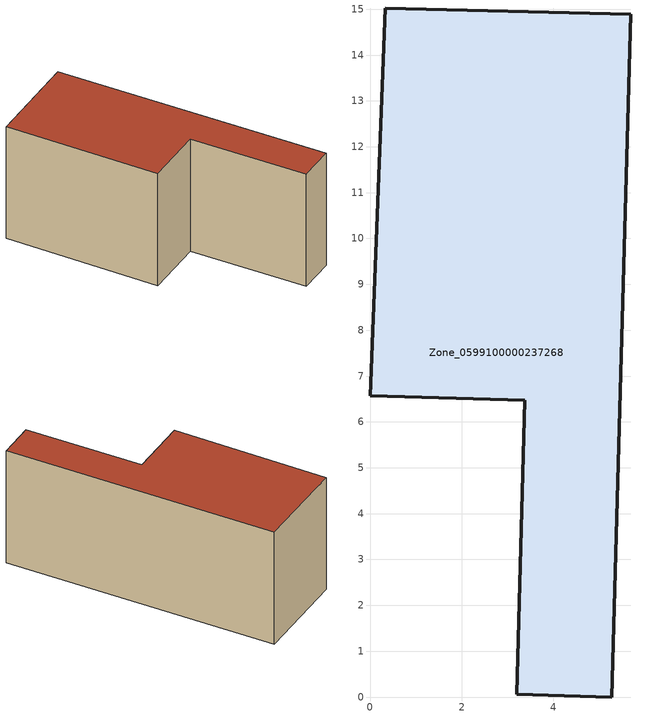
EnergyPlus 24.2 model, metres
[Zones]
Zone_0599100000237268
 floor ground (C_G): 3.37,6.47 0,6.57 0.33,15.03 5.69,14.88 5.27,0 3.2,0.06 z0
 wall outside (C_F): 5.69,14.88 0.33,15.03 0,6.57 3.37,6.47 3.2,0.06 5.27,0 5.69,14.88 z0:6.64
 roof outside (C_R): 5.27,0 5.69,14.88 0.33,15.03 0,6.57 3.37,6.47 3.2,0.06 z6.64
[BUILDING]
Pand.0599100000237268: North Axis=0; Terrain=City; Loads Convergence Tolerance Value=0.04; Temperature Convergence Tolerance Value=0.4; Solar Distribution=FullExterior; Maximum Number of Warmup Days=25; Minimum Number of Warmup Days=1
[Site:Location]
Rotterdam.The.Hague.AP_ZH_NLD Design_Conditions: Latitude=51.96; Longitude=4.45; Time Zone=1; Elevation=-4.5
[SITE:GROUNDTEMPERATURE:BUILDINGSURFACE]
18, 18, 18, 18, 18, 18, 18, 18, 18, 18, 18, 18
[MATERIAL] Thermal Absorptance=0.9; Solar Absorptance=0.7; Visible Absorptance=0.7
Name | Roughness | Thickness | Conductivity | Density | Specific Heat
G.TI.1946 | MediumSmooth | 0.15 | 1 | 540 | 1210
F.TI.1946 | Rough | 0.3 | 0.857143 | 1920 | 840
R.TI.1946 | MediumRough | 0.2 | 0.1 | 1500 | 1000
[CONSTRUCTION]
C_G: G.TI.1946
C_F: F.TI.1946
C_R: R.TI.1946
[ZONE]
Zone_0599100000237268: Type=1; Multiplier=1; Ceiling Height=Autocalculate; Volume=Autocalculate; Floor Area=autocalculate; Part of Total Floor Area=Yes
[ZONEINFILTRATION:DESIGNFLOWRATE]
Infil_Zone_0599100000237268: Zone or ZoneList or Space or SpaceList=Zone_0599100000237268; Schedule=AlwaysOn; Design Flow Rate Calculation Method=Flow/Area; Flow Rate per Floor Area=0.003; Constant Term Coefficient=1; Temperature Term Coefficient=0; Velocity Term Coefficient=0; Velocity Squared Term Coefficient=0
[HVACTEMPLATE:ZONE:IDEALLOADSAIRSYSTEM]
Zone_0599100000237268: Maximum Heating Supply Air Temperature=50; Minimum Cooling Supply Air Temperature=13; Maximum Heating Supply Air Humidity Ratio=0.0156; Minimum Cooling Supply Air Humidity Ratio=0.0077; Heating Limit=NoLimit; Cooling Limit=NoLimit; Dehumidification Control Type=ConstantSensibleHeatRatio; Cooling Sensible Heat Ratio=0.7; Dehumidification Setpoint=60; Humidification Control Type=None; Humidification Setpoint=30; Outdoor Air Method=None; Outdoor Air Flow Rate per Person=0.00944; Outdoor Air Flow Rate per Zone Floor Area=0; Outdoor Air Flow Rate per Zone=0; Demand Controlled Ventilation Type=None; Outdoor Air Economizer Type=NoEconomizer; Heat Recovery Type=None; Sensible Heat Recovery Effectiveness=0.7; Latent Heat Recovery Effectiveness=0.65
[ZONECONTROL:THERMOSTAT]
ThermostatControl_Zone_0599100000237268: Zone or ZoneList=Zone_0599100000237268; Control Type Schedule=DualSetpointControlType; Control 1=Thermostat_Zone_0599100000237268; Temperature Difference Between Cutout And Setpoint=0
[THERMOSTATSETPOINT:DUALSETPOINT]
Thermostat_Zone_0599100000237268: Heating Setpoint Temperature Schedule=HeatingSetpoint_Zone_0599100000237268; Cooling Setpoint Temperature Schedule=CoolingSetpoint_Zone_0599100000237268
[SCHEDULE:COMPACT]
HeatingSetpoint_Zone_0599100000237268: Through: 12/31, For: AllDays, Until: 24:00, 21
CoolingSetpoint_Zone_0599100000237268: Through: 12/31, For: AllDays, Until: 24:00, 24
DualSetpointControlType: Through: 12/31, For: AllDays, Until: 24:00, 4
AlwaysOn: Through: 12/31, For: AllDays, Until: 24:00, 1
